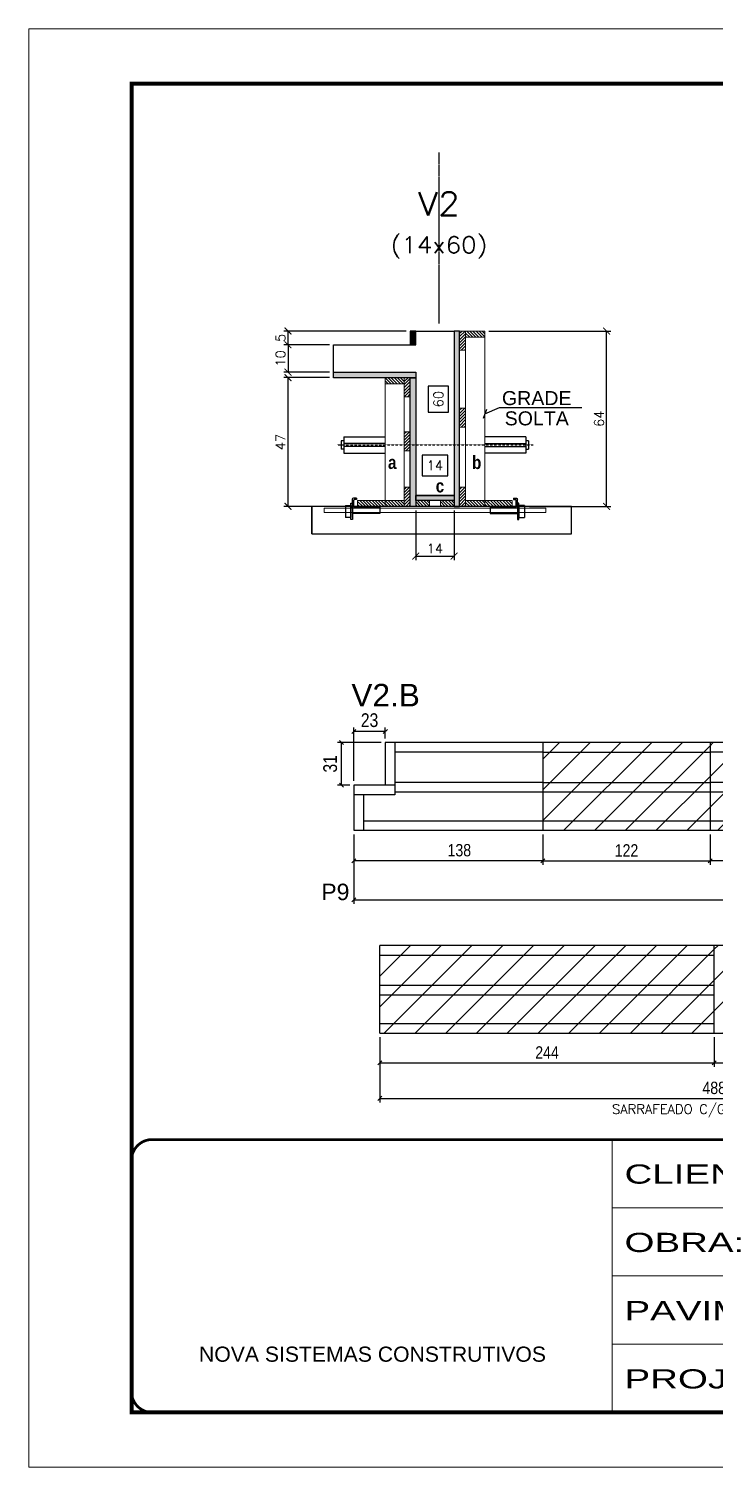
# Model space of a CAD drawing. Extents: x -10448 to -1189, y -11772 to 17235.
# Drawn here: x -8863 to -8363, y 5457 to 6507 of the extents above; entities that cross this region are included whole.
import ezdxf
from ezdxf.enums import TextEntityAlignment as Align

# ---------------------------------------------------------------- set-up
doc = ezdxf.new("R2010")
doc.units = 0
for name, pattern in [('CONTINUO', [0]), ('DASHED', [0.75, 0.5, -0.25]), ('HIDDEN', [0.375, 0.25, -0.125])]:
    doc.linetypes.add(name, pattern=pattern)
for name, color, linetype in [('5', 5, 'Continuous'), ('barrote', 251, 'Continuous'), ('COTA', 241, 'Continuous'), ('Cota Seção (2x)', 4, 'Continuous'), ('detalhes', 4, 'Continuous'), ('NOMENCLATURA', 7, 'Continuous'), ('Painéis', 200, 'Continuous'), ('presilha', 1, 'Continuous'), ('Reaproveitamento', 251, 'Continuous'), ('SARR_2.2x7', 40, 'Continuous'), ('TENSOR', 3, 'Continuous'), ('Texto de Titulo', 7, 'Continuous'), ('Texto Qtd Sarr', 242, 'Continuous')]:
    doc.layers.add(name, color=color, linetype=linetype)
for name, color, linetype, lineweight in [('CONCRETO', 251, 'Continuous', 25), ('Folhas', 255, 'Continuous', 9), ('Hachura', 251, 'Continuous', 9), ('Madeira', 126, 'Continuous', 18), ('SARRAFO DE PRESSAO', 251, 'DASHED', 9), ('SCO-___-LAJ', 2, 'Continuous', 0), ('Texto Seção', 7, 'Continuous', 15)]:
    doc.layers.add(name, color=color, linetype=linetype, lineweight=lineweight)
doc.styles.add('ARIAL', font='arial.ttf')
doc.styles.add('COTA TECNICA', font='techl___.ttf', dxfattribs={"height": 10})
doc.styles.add('COTA TECNICA-50', font='techl___.ttf', dxfattribs={"height": 9})
doc.styles.add('Romans', font='romans.shx')
doc.styles.get("Standard").update_dxf_attribs({"font": 'arial.ttf'})
doc.styles.add('TECNICA', font='techb___.ttf', dxfattribs={"height": 10})
doc.styles.add('Tecnologia', font='')
doc.styles.get('Tecnologia').set_extended_font_data('Forgotten Futurist')
doc.dimstyles.new('COTA PAINEL-50', dxfattribs={"dimtxt": 9, "dimasz": 3, "dimexe": 3, "dimexo": 3, "dimgap": 3, "dimtad": 1, "dimdec": 1, "dimzin": 12, "dimdsep": 46, "dimtxsty": 'COTA TECNICA-50', "dimblk1": 'OBLIQUE', "dimblk2": 'OBLIQUE', "dimsah": 1, "dimcen": 0.9, "dimclrd": 4, "dimclre": 4, "dimclrt": 240, "dimadec": 1, "dimazin": 3, "dimtfac": 1, "dimtdec": 1, "dimtmove": 0, "dimatfit": 3, "dimfxl": 1, "dimtolj": 1, "dimtzin": 12, "dimarcsym": 0})
doc.dimstyles.new('Cota Paínel', dxfattribs={"dimtxt": 7, "dimasz": 5, "dimexe": 3, "dimexo": 3, "dimgap": 3, "dimtad": 1, "dimdec": 1, "dimzin": 12, "dimdsep": 46, "dimtxsty": 'Romans', "dimblk": 'ARCHTICK', "dimcen": 0, "dimclrd": 4, "dimclre": 4, "dimclrt": 1, "dimadec": 1, "dimazin": 3, "dimtfac": 1, "dimtdec": 1, "dimtmove": 0, "dimatfit": 3, "dimldrblk": 'OBLIQUE', "dimfxl": 1, "dimtolj": 1, "dimtzin": 12, "dimarcsym": 0})
doc.dimstyles.new('Cota Seção (2x)', dxfattribs={"dimtxt": 7, "dimasz": 5, "dimexe": 3, "dimexo": 3, "dimgap": 2, "dimtad": 3, "dimdec": 1, "dimlfac": 0.5, "dimzin": 12, "dimdsep": 46, "dimtxsty": 'Romans', "dimblk": 'ARCHTICK', "dimcen": 0, "dimclrd": 4, "dimclre": 4, "dimclrt": 1, "dimadec": 1, "dimazin": 3, "dimtfac": 1, "dimtdec": 1, "dimtmove": 0, "dimatfit": 3, "dimldrblk": 'OBLIQUE', "dimfxl": 1, "dimtolj": 1, "dimtzin": 12, "dimarcsym": 0})
doc.dimstyles.new('Cota Seção interna', dxfattribs={"dimtxt": 7, "dimasz": 6, "dimexe": 0.18, "dimexo": 2, "dimgap": -4, "dimtad": 3, "dimdec": 1, "dimlfac": 0.5, "dimzin": 12, "dimdsep": 46, "dimtxsty": 'Romans', "dimblk": 'ARCHTICK', "dimcen": 0.09, "dimse1": 1, "dimse2": 1, "dimsd1": 1, "dimsd2": 1, "dimclrd": 180, "dimclre": 5, "dimclrt": 1, "dimadec": 0, "dimazin": 3, "dimtfac": 1, "dimtdec": 1, "dimtofl": 0, "dimtmove": 0, "dimatfit": 3, "dimldrblk": 'ARCHTICK', "dimfxl": 1, "dimtolj": 1, "dimtzin": 0, "dimarcsym": 0})
doc.dimstyles.new('PAINEL', dxfattribs={"dimtxt": 10, "dimasz": 3, "dimexe": 3, "dimexo": 3, "dimgap": 3, "dimtad": 1, "dimdec": 1, "dimzin": 12, "dimdsep": 46, "dimtxsty": 'COTA TECNICA', "dimblk1": 'OBLIQUE', "dimblk2": 'OBLIQUE', "dimsah": 1, "dimcen": 0.9, "dimclrd": 4, "dimclre": 4, "dimclrt": 240, "dimadec": 1, "dimazin": 3, "dimtfac": 1, "dimtdec": 1, "dimtmove": 0, "dimatfit": 3, "dimfxl": 1, "dimtolj": 1, "dimtzin": 12, "dimarcsym": 0})
pattern_1 = [(315, (14341.7247, -2071.269), (1.12253202, 1.12253202), [])]
pattern_2 = [(45, (-139469.283, -18428.478), (-11.2253202, 11.2253202), [])]
pattern_3 = [(45, (-139469.283, -18456.478), (-11.2253202, 11.2253202), [])]

# ---------------------------------------------------------------- blocks, each defined once
blk = doc.blocks.new('9999999999')
at = {"color": 30, "linetype": 'CONTINUO'}
for p, q in [((98564.6, 34230.2), (98564.6, 34429.4)), ((98564.6, 34379.6), (99584, 34379.6)), ((98564.6, 34329.8), (99488, 34329.8)), ((98564.6, 34280), (99488, 34280))]:
    blk.add_line(p, q, dxfattribs=at)
at = {"color": 30, "linetype": 'CONTINUO', "const_width": 2}
blk.add_lwpolyline([(99584, 34230.2), (99584, 34414.4, 0.414214), (99569, 34429.4), (98229, 34429.4, 0.414214), (98214, 34414.4), (98214, 34245.2, 0.414214), (98229, 34230.2), (99584, 34230.2)], format="xyb", dxfattribs=at)
at = {"layer": 'Folhas'}
blk.add_lwpolyline([(98139, 34190.2), (99624, 34190.2), (99624, 35240.2), (98139, 35240.2)], close=True, dxfattribs=at)
at = {"layer": 'Folhas', "color": 30, "const_width": 3}
blk.add_lwpolyline([(98214, 34230.2), (99584, 34230.2), (99584, 35200.2), (98214, 35200.2)], close=True, dxfattribs=at)
at = {"color": 7, "linetype": 'Continuous', "ltscale": 5, "style": 'ARIAL'}
blk.add_text('NOVA SISTEMAS CONSTRUTIVOS', height=11.059, dxfattribs=at).set_placement((98263.2, 34267.2))
at = {"layer": 'Folhas', "color": 7, "style": 'Tecnologia', "width": 1.5}
for s, p in [('CLIENTE:', (98573.7, 34397.2)), ('OBRA:', (98573.7, 34347.3)), ('PAVIMENTO:', (98573.7, 34297.5)), ('PROJETO:', (98573.7, 34247.7))]:
    blk.add_text(s, height=14, dxfattribs=at).set_placement(p)
blk = doc.blocks.new('_ArchTick')
at = {"color": 0, "linetype": 'ByBlock', "const_width": 0.15}
blk.add_lwpolyline([(-0.5, -0.5), (0.5, 0.5)], dxfattribs=at)
blk = doc.blocks.new('*D598')
at = {"layer": 'COTA', "color": 4, "lineweight": -2, "transparency": 16777216}
for p, q in [((-8643.9, 6252.4), (-8677.1, 6252.4)), ((-8674.1, 6158.4), (-8674.1, 6252.4)), ((-8626.3, 6158.4), (-8677.1, 6158.4))]:
    blk.add_line(p, q, dxfattribs=at)
at = {"layer": 'Defpoints', "color": 0, "transparency": 16777216}
for p in [(-8674.1, 6252.4), (-8640.9, 6252.4), (-8623.3, 6158.4)]:
    blk.add_point(p, dxfattribs=at)
at = {"layer": 'COTA', "color": 4, "lineweight": -2, "transparency": 16777216, "xscale": 5, "yscale": 5, "zscale": 5}
for p, rotation in [((-8674.1, 6252.4), 90), ((-8674.1, 6158.4), 270)]:
    blk.add_blockref('_ArchTick', p, dxfattribs=dict(at, rotation=rotation))
at = {"layer": 'COTA', "color": 1, "transparency": 16777216, "insert": (-8679.6, 6205.4), "char_height": 7, "attachment_point": 5, "rotation": 90, "style": 'Romans'}
blk.add_mtext('\\A1;47', dxfattribs=at)
blk = doc.blocks.new('_Oblique')
at = {"color": 0, "linetype": 'ByBlock', "lineweight": -2}
blk.add_line((-0.5, -0.5), (0.5, 0.5), dxfattribs=at)
blk = doc.blocks.new('*D599')
at = {"layer": 'COTA', "color": 4, "lineweight": -2, "transparency": 16777216}
for p, q in [((-8643.9, 6276.4), (-8677.1, 6276.4)), ((-8674.1, 6276.4), (-8674.1, 6256.4)), ((-8643.9, 6256.4), (-8677.1, 6256.4))]:
    blk.add_line(p, q, dxfattribs=at)
at = {"layer": 'Defpoints', "color": 0, "transparency": 16777216}
for p in [(-8640.9, 6276.4), (-8674.1, 6256.4), (-8640.9, 6256.4)]:
    blk.add_point(p, dxfattribs=at)
at = {"layer": 'COTA', "color": 4, "lineweight": -2, "transparency": 16777216, "xscale": 5, "yscale": 5, "zscale": 5}
for p, rotation in [((-8674.1, 6276.4), 90), ((-8674.1, 6256.4), 270)]:
    blk.add_blockref('_ArchTick', p, dxfattribs=dict(at, rotation=rotation))
at = {"layer": 'COTA', "color": 1, "transparency": 16777216, "insert": (-8679.6, 6266.4), "char_height": 7, "attachment_point": 5, "rotation": 90, "style": 'Romans'}
blk.add_mtext('\\A1;10', dxfattribs=at)
blk = doc.blocks.new('*D600')
at = {"layer": 'COTA', "color": 4, "lineweight": -2, "transparency": 16777216}
for p, q in [((-8527.5, 6286.4), (-8438.6, 6286.4)), ((-8441.6, 6158.4), (-8441.6, 6286.4)), ((-8497.9, 6158.4), (-8438.6, 6158.4))]:
    blk.add_line(p, q, dxfattribs=at)
at = {"layer": 'Defpoints', "color": 0, "transparency": 16777216}
for p in [(-8530.5, 6286.4), (-8441.6, 6286.4), (-8500.9, 6158.4)]:
    blk.add_point(p, dxfattribs=at)
at = {"layer": 'COTA', "color": 4, "lineweight": -2, "transparency": 16777216, "xscale": 5, "yscale": 5, "zscale": 5}
for p, rotation in [((-8441.6, 6286.4), 90), ((-8441.6, 6158.4), 270)]:
    blk.add_blockref('_ArchTick', p, dxfattribs=dict(at, rotation=rotation))
at = {"layer": 'COTA', "color": 1, "transparency": 16777216, "insert": (-8447.1, 6222.4), "char_height": 7, "attachment_point": 5, "rotation": 90, "style": 'Romans'}
blk.add_mtext('\\A1;64', dxfattribs=at)
blk = doc.blocks.new('*D601')
at = {"layer": 'Cota Seção (2x)', "color": 180, "lineweight": -2, "transparency": 16777216}
for p, q in [((-8556.9, 6246.2), (-8571.9, 6246.2)), ((-8571.9, 6246.2), (-8571.9, 6227.2)), ((-8556.9, 6227.2), (-8556.9, 6246.2)), ((-8571.9, 6227.2), (-8556.9, 6227.2))]:
    blk.add_line(p, q, dxfattribs=at)
at = {"layer": 'Defpoints', "color": 0, "transparency": 16777216}
for p in [(-8552.9, 6286.4), (-8552.9, 6286.4), (-8552.9, 6166.4)]:
    blk.add_point(p, dxfattribs=at)
at = {"layer": 'Cota Seção (2x)', "color": 1, "transparency": 16777216, "insert": (-8564.4, 6236.7), "char_height": 7, "attachment_point": 5, "rotation": 90, "style": 'Romans'}
blk.add_mtext('\\A1;60', dxfattribs=at)
blk = doc.blocks.new('PRESILHA METÁLICA 1')
at = {"layer": 'presilha'}
for p, q in [((7.5, 10.6), (7.5, 19.9)), ((12, 21), (8.6, 21)), ((9, 11.6), (9, 18.9)), ((12, 19.5), (9.6, 19.5)), ((12, 21), (12, 19.5)), ((0, 13), (6, 13)), ((0, 13), (0, 0)), ((6, 0), (0, 0)), ((6, 15.5), (7.5, 15.5)), ((6, -2.5), (6, 15.5)), ((6, 13), (6, 0)), ((7.5, 15.5), (7.5, -2.5)), ((37.5, 4.1), (7.5, 4.1)), ((37.5, 11), (9.6, 11)), ((37.5, 11), (37.5, 4.1)), ((7.5, -2.5), (6, -2.5))]:
    blk.add_line(p, q, dxfattribs=at)
for centre, radius, start, end in [((8.6, 19.9), 1.14, 90, 180), ((9.6, 18.9), 0.57, 90, 180), ((9.6, 11.6), 0.57, 180, 270)]:
    blk.add_arc(centre, radius, start, end, dxfattribs=at)
blk = doc.blocks.new('*D602')
at = {"layer": 'COTA', "color": 4, "lineweight": -2, "transparency": 16777216}
for p, q in [((-8580.9, 6155.4), (-8580.9, 6119.2)), ((-8552.9, 6155.4), (-8552.9, 6119.2)), ((-8580.9, 6122.2), (-8552.9, 6122.2))]:
    blk.add_line(p, q, dxfattribs=at)
at = {"layer": 'Defpoints', "color": 0, "transparency": 16777216}
for p in [(-8580.9, 6158.4), (-8552.9, 6158.4), (-8552.9, 6122.2)]:
    blk.add_point(p, dxfattribs=at)
at = {"layer": 'COTA', "color": 4, "lineweight": -2, "transparency": 16777216, "xscale": 5, "yscale": 5, "zscale": 5, "rotation": 180}
blk.add_blockref('_ArchTick', (-8580.9, 6122.2), dxfattribs=at)
at = {"layer": 'COTA', "color": 4, "lineweight": -2, "transparency": 16777216, "xscale": 5, "yscale": 5, "zscale": 5}
blk.add_blockref('_ArchTick', (-8552.9, 6122.2), dxfattribs=at)
at = {"layer": 'COTA', "color": 1, "transparency": 16777216, "insert": (-8566.9, 6127.7), "char_height": 7, "attachment_point": 5, "style": 'Romans'}
blk.add_mtext('\\A1;14', dxfattribs=at)
blk = doc.blocks.new('*D1665')
at = {"layer": 'COTA', "color": 4, "lineweight": -2, "transparency": 16777216}
for p, q in [((-8587.9, 6286.4), (-8677.1, 6286.4)), ((-8674.1, 6276.4), (-8674.1, 6286.4)), ((-8643.9, 6276.4), (-8677.1, 6276.4))]:
    blk.add_line(p, q, dxfattribs=at)
at = {"layer": 'Defpoints', "color": 0, "transparency": 16777216}
for p in [(-8674.1, 6286.4), (-8584.9, 6286.4), (-8640.9, 6276.4)]:
    blk.add_point(p, dxfattribs=at)
at = {"layer": 'COTA', "color": 4, "lineweight": -2, "transparency": 16777216, "xscale": 5, "yscale": 5, "zscale": 5}
for p, rotation in [((-8674.1, 6286.4), 90), ((-8674.1, 6276.4), 270)]:
    blk.add_blockref('_ArchTick', p, dxfattribs=dict(at, rotation=rotation))
at = {"layer": 'COTA', "color": 1, "transparency": 16777216, "insert": (-8679.6, 6281.4), "char_height": 7, "attachment_point": 5, "rotation": 90, "style": 'Romans'}
blk.add_mtext('\\A1;5', dxfattribs=at)
blk = doc.blocks.new('titulo1')
at = {"layer": 'Defpoints', "color": 252, "linetype": 'HIDDEN', "ltscale": 2}
blk.add_line((0, 0), (0, 125), dxfattribs=at)
at = {"layer": 'Defpoints', "style": 'Romans', "oblique": 15}
blk.add_attdef('FOLHA', text='', height=10, dxfattribs=at).set_placement((0, 15.6), align=Align.MIDDLE_CENTER)
at = {"layer": 'Texto Qtd Sarr', "color": 3, "style": 'Romans', "oblique": 15}
for tag, height, p in [('TITULO', 17, (0, 71.4)), ('SEÇÃO', 12, (0, 41.5))]:
    blk.add_attdef(tag, text='', height=height, dxfattribs=at).set_placement(p, align=Align.MIDDLE_CENTER)
blk = doc.blocks.new('*D1655')
at = {"layer": 'Cota Seção (2x)', "color": 180, "lineweight": -2, "transparency": 16777216}
for p, q in [((-8557.6, 6195.8), (-8576.2, 6195.8)), ((-8576.2, 6195.8), (-8576.2, 6180.8)), ((-8557.6, 6180.8), (-8557.6, 6195.8)), ((-8576.2, 6180.8), (-8557.6, 6180.8))]:
    blk.add_line(p, q, dxfattribs=at)
at = {"layer": 'Defpoints', "color": 0, "transparency": 16777216}
for p in [(-8552.9, 6176.8), (-8580.9, 6166.4), (-8552.9, 6166.4)]:
    blk.add_point(p, dxfattribs=at)
at = {"layer": 'Cota Seção (2x)', "color": 1, "transparency": 16777216, "insert": (-8566.9, 6188.3), "char_height": 7, "attachment_point": 5, "style": 'Romans'}
blk.add_mtext('\\A1;14', dxfattribs=at)
blk = doc.blocks.new('*D603')
at = {"layer": 'COTA', "color": 4, "linetype": 'ByBlock', "lineweight": -2, "transparency": 16777216}
for p, q in [((-8488.1, 5919), (-8488.1, 5896.7)), ((-8366.1, 5919), (-8366.1, 5896.7)), ((-8488.1, 5899.7), (-8366.1, 5899.7))]:
    blk.add_line(p, q, dxfattribs=at)
at = {"layer": 'Defpoints', "color": 0, "linetype": 'ByBlock', "transparency": 16777216}
for p in [(-8488.1, 5922), (-8366.1, 5922), (-8366.1, 5899.7)]:
    blk.add_point(p, dxfattribs=at)
at = {"layer": 'COTA', "color": 4, "linetype": 'ByBlock', "lineweight": -2, "transparency": 16777216, "xscale": 3, "yscale": 3, "zscale": 3, "rotation": 180}
blk.add_blockref('_Oblique', (-8488.1, 5899.7), dxfattribs=at)
at = {"layer": 'COTA', "color": 4, "linetype": 'ByBlock', "lineweight": -2, "transparency": 16777216, "xscale": 3, "yscale": 3, "zscale": 3}
blk.add_blockref('_Oblique', (-8366.1, 5899.7), dxfattribs=at)
at = {"layer": 'COTA', "color": 240, "linetype": 'ByBlock', "transparency": 16777216, "insert": (-8427.1, 5907.3), "char_height": 9, "attachment_point": 5, "style": 'COTA TECNICA-50'}
blk.add_mtext('\\A1;122', dxfattribs=at)
blk = doc.blocks.new('*D604')
at = {"layer": 'COTA', "color": 4, "linetype": 'ByBlock', "lineweight": -2, "transparency": 16777216}
for p, q in [((-8626.1, 5919), (-8626.1, 5896.7)), ((-8488.1, 5919), (-8488.1, 5896.7)), ((-8488.1, 5899.7), (-8626.1, 5899.7))]:
    blk.add_line(p, q, dxfattribs=at)
at = {"layer": 'Defpoints', "color": 0, "linetype": 'ByBlock', "transparency": 16777216}
for p in [(-8626.1, 5922), (-8488.1, 5922), (-8626.1, 5899.7)]:
    blk.add_point(p, dxfattribs=at)
at = {"layer": 'COTA', "color": 4, "linetype": 'ByBlock', "lineweight": -2, "transparency": 16777216, "xscale": 3, "yscale": 3, "zscale": 3, "rotation": 180}
blk.add_blockref('_Oblique', (-8626.1, 5899.7), dxfattribs=at)
at = {"layer": 'COTA', "color": 4, "linetype": 'ByBlock', "lineweight": -2, "transparency": 16777216, "xscale": 3, "yscale": 3, "zscale": 3}
blk.add_blockref('_Oblique', (-8488.1, 5899.7), dxfattribs=at)
at = {"layer": 'COTA', "color": 240, "linetype": 'ByBlock', "transparency": 16777216, "insert": (-8549.1, 5907.4), "char_height": 9, "attachment_point": 5, "style": 'COTA TECNICA-50'}
blk.add_mtext('\\A1;138', dxfattribs=at)
blk = doc.blocks.new('*D606')
at = {"layer": 'COTA', "color": 4, "linetype": 'ByBlock', "lineweight": -2, "transparency": 16777216}
for p, q in [((-8366.1, 5919), (-8366.1, 5896.7)), ((-8122.1, 5919), (-8122.1, 5896.7)), ((-8122.1, 5899.7), (-8366.1, 5899.7))]:
    blk.add_line(p, q, dxfattribs=at)
at = {"layer": 'Defpoints', "color": 0, "linetype": 'ByBlock', "transparency": 16777216}
for p in [(-8366.1, 5922), (-8122.1, 5922), (-8366.1, 5899.7)]:
    blk.add_point(p, dxfattribs=at)
at = {"layer": 'COTA', "color": 4, "linetype": 'ByBlock', "lineweight": -2, "transparency": 16777216, "xscale": 3, "yscale": 3, "zscale": 3, "rotation": 180}
blk.add_blockref('_Oblique', (-8366.1, 5899.7), dxfattribs=at)
at = {"layer": 'COTA', "color": 4, "linetype": 'ByBlock', "lineweight": -2, "transparency": 16777216, "xscale": 3, "yscale": 3, "zscale": 3}
blk.add_blockref('_Oblique', (-8122.1, 5899.7), dxfattribs=at)
at = {"layer": 'COTA', "color": 240, "linetype": 'ByBlock', "transparency": 16777216, "insert": (-8244.1, 5907.3), "char_height": 9, "attachment_point": 5, "style": 'COTA TECNICA-50'}
blk.add_mtext('\\A1;244', dxfattribs=at)
blk = doc.blocks.new('*D607')
at = {"layer": 'COTA', "color": 4, "linetype": 'ByBlock', "lineweight": -2, "transparency": 16777216}
for p, q in [((-8363.1, 5770.9), (-8363.1, 5749.2)), ((-8119.1, 5770.9), (-8119.1, 5749.2)), ((-8363.1, 5752.2), (-8119.1, 5752.2))]:
    blk.add_line(p, q, dxfattribs=at)
at = {"layer": 'Defpoints', "color": 0, "linetype": 'ByBlock', "transparency": 16777216}
for p in [(-8363.1, 5773.9), (-8119.1, 5773.9), (-8119.1, 5752.2)]:
    blk.add_point(p, dxfattribs=at)
at = {"layer": 'COTA', "color": 4, "linetype": 'ByBlock', "lineweight": -2, "transparency": 16777216, "xscale": 3, "yscale": 3, "zscale": 3, "rotation": 180}
blk.add_blockref('_Oblique', (-8363.1, 5752.2), dxfattribs=at)
at = {"layer": 'COTA', "color": 4, "linetype": 'ByBlock', "lineweight": -2, "transparency": 16777216, "xscale": 3, "yscale": 3, "zscale": 3}
blk.add_blockref('_Oblique', (-8119.1, 5752.2), dxfattribs=at)
at = {"layer": 'COTA', "color": 240, "linetype": 'ByBlock', "transparency": 16777216, "insert": (-8241.1, 5759.8), "char_height": 9, "attachment_point": 5, "style": 'COTA TECNICA-50'}
blk.add_mtext('\\A1;244', dxfattribs=at)
blk = doc.blocks.new('*D1666')
at = {"layer": 'COTA', "color": 4, "linetype": 'ByBlock', "lineweight": -2, "transparency": 16777216}
for p, q in [((-8607.1, 5770.9), (-8607.1, 5749.2)), ((-8363.1, 5770.9), (-8363.1, 5749.2)), ((-8607.1, 5752.2), (-8363.1, 5752.2))]:
    blk.add_line(p, q, dxfattribs=at)
at = {"layer": 'Defpoints', "color": 0, "linetype": 'ByBlock', "transparency": 16777216}
for p in [(-8607.1, 5773.9), (-8363.1, 5773.9), (-8363.1, 5752.2)]:
    blk.add_point(p, dxfattribs=at)
at = {"layer": 'COTA', "color": 4, "linetype": 'ByBlock', "lineweight": -2, "transparency": 16777216, "xscale": 3, "yscale": 3, "zscale": 3, "rotation": 180}
blk.add_blockref('_Oblique', (-8607.1, 5752.2), dxfattribs=at)
at = {"layer": 'COTA', "color": 4, "linetype": 'ByBlock', "lineweight": -2, "transparency": 16777216, "xscale": 3, "yscale": 3, "zscale": 3}
blk.add_blockref('_Oblique', (-8363.1, 5752.2), dxfattribs=at)
at = {"layer": 'COTA', "color": 240, "linetype": 'ByBlock', "transparency": 16777216, "insert": (-8485.1, 5759.8), "char_height": 9, "attachment_point": 5, "style": 'COTA TECNICA-50'}
blk.add_mtext('\\A1;244', dxfattribs=at)
blk = doc.blocks.new('*D1669')
at = {"layer": 'COTA', "color": 4, "linetype": 'ByBlock', "lineweight": -2, "transparency": 16777216}
for p, q in [((-8626.1, 5919), (-8626.1, 5868.3)), ((-7634.1, 5919), (-7634.1, 5868.3)), ((-8626.1, 5871.3), (-7634.1, 5871.3))]:
    blk.add_line(p, q, dxfattribs=at)
at = {"layer": 'Defpoints', "color": 0, "linetype": 'ByBlock', "transparency": 16777216}
for p in [(-8626.1, 5922), (-7634.1, 5922), (-7634.1, 5871.3)]:
    blk.add_point(p, dxfattribs=at)
at = {"layer": 'COTA', "color": 4, "linetype": 'ByBlock', "lineweight": -2, "transparency": 16777216, "xscale": 3, "yscale": 3, "zscale": 3, "rotation": 180}
blk.add_blockref('_Oblique', (-8626.1, 5871.3), dxfattribs=at)
at = {"layer": 'COTA', "color": 4, "linetype": 'ByBlock', "lineweight": -2, "transparency": 16777216, "xscale": 3, "yscale": 3, "zscale": 3}
blk.add_blockref('_Oblique', (-7634.1, 5871.3), dxfattribs=at)
at = {"layer": 'COTA', "color": 240, "linetype": 'ByBlock', "transparency": 16777216, "insert": (-8130.1, 5878.9), "char_height": 9, "attachment_point": 5, "style": 'COTA TECNICA-50'}
blk.add_mtext('\\A1;992', dxfattribs=at)
blk = doc.blocks.new('*D1670')
at = {"layer": 'COTA', "color": 4, "linetype": 'ByBlock', "lineweight": -2, "transparency": 16777216}
for p, q in [((-8607.1, 5770.9), (-8607.1, 5723.3)), ((-8119.1, 5770.9), (-8119.1, 5723.3)), ((-8607.1, 5726.3), (-8119.1, 5726.3))]:
    blk.add_line(p, q, dxfattribs=at)
at = {"layer": 'Defpoints', "color": 0, "linetype": 'ByBlock', "transparency": 16777216}
for p in [(-8607.1, 5773.9), (-8119.1, 5773.9), (-8119.1, 5726.3)]:
    blk.add_point(p, dxfattribs=at)
at = {"layer": 'COTA', "color": 4, "linetype": 'ByBlock', "lineweight": -2, "transparency": 16777216, "xscale": 3, "yscale": 3, "zscale": 3, "rotation": 180}
blk.add_blockref('_Oblique', (-8607.1, 5726.3), dxfattribs=at)
at = {"layer": 'COTA', "color": 4, "linetype": 'ByBlock', "lineweight": -2, "transparency": 16777216, "xscale": 3, "yscale": 3, "zscale": 3}
blk.add_blockref('_Oblique', (-8119.1, 5726.3), dxfattribs=at)
at = {"layer": 'COTA', "color": 240, "linetype": 'ByBlock', "transparency": 16777216, "insert": (-8363.1, 5733.9), "char_height": 9, "attachment_point": 5, "style": 'COTA TECNICA-50'}
blk.add_mtext('\\A1;488', dxfattribs=at)
blk = doc.blocks.new('*D2252')
at = {"layer": 'COTA', "color": 4, "lineweight": -2, "transparency": 16777216}
for p, q in [((-8606.1, 5986), (-8638.1, 5986)), ((-8635.1, 5955), (-8635.1, 5986)), ((-8629.1, 5955), (-8638.1, 5955))]:
    blk.add_line(p, q, dxfattribs=at)
at = {"layer": 'Defpoints', "color": 0, "transparency": 16777216}
for p in [(-8635.1, 5986), (-8603.1, 5986), (-8626.1, 5955)]:
    blk.add_point(p, dxfattribs=at)
at = {"layer": 'COTA', "color": 4, "lineweight": -2, "transparency": 16777216, "xscale": 3, "yscale": 3, "zscale": 3}
for p, rotation in [((-8635.1, 5986), 90), ((-8635.1, 5955), 270)]:
    blk.add_blockref('_Oblique', p, dxfattribs=dict(at, rotation=rotation))
at = {"layer": 'COTA', "color": 240, "transparency": 16777216, "insert": (-8643.3, 5970.5), "char_height": 10, "attachment_point": 5, "rotation": 90, "style": 'COTA TECNICA'}
blk.add_mtext('\\A1;31', dxfattribs=at)
blk = doc.blocks.new('*D2253')
at = {"layer": 'COTA', "color": 4, "lineweight": -2, "transparency": 16777216}
for p, q in [((-8626.1, 5958), (-8626.1, 5997.1)), ((-8603.1, 5989), (-8603.1, 5997.1)), ((-8603.1, 5994.1), (-8626.1, 5994.1))]:
    blk.add_line(p, q, dxfattribs=at)
at = {"layer": 'Defpoints', "color": 0, "transparency": 16777216}
for p in [(-8626.1, 5994.1), (-8603.1, 5986), (-8626.1, 5955)]:
    blk.add_point(p, dxfattribs=at)
at = {"layer": 'COTA', "color": 4, "lineweight": -2, "transparency": 16777216, "xscale": 3, "yscale": 3, "zscale": 3, "rotation": 180}
blk.add_blockref('_Oblique', (-8626.1, 5994.1), dxfattribs=at)
at = {"layer": 'COTA', "color": 4, "lineweight": -2, "transparency": 16777216, "xscale": 3, "yscale": 3, "zscale": 3}
blk.add_blockref('_Oblique', (-8603.1, 5994.1), dxfattribs=at)
at = {"layer": 'COTA', "color": 240, "transparency": 16777216, "insert": (-8614.6, 6002.3), "char_height": 10, "attachment_point": 5, "style": 'COTA TECNICA'}
blk.add_mtext('\\A1;23', dxfattribs=at)

msp = doc.modelspace()

# ---------------------------------------------------------------- hatches: boundary and pattern name
at = {"layer": 'Hachura'}
h = msp.add_hatch(color=256, dxfattribs=at)
h.dxf.hatch_style = 1
h.paths.add_polyline_path([(-8580.9, 6286.37), (-8584.9, 6286.37), (-8584.9, 6276.37), (-8580.9, 6276.37)])
h = msp.add_hatch(color=256, dxfattribs=at)
h.dxf.hatch_style = 1
h.paths.add_polyline_path([(-8548.9, 6286.37), (-8552.9, 6286.37), (-8552.9, 6158.37), (-8548.9, 6158.37)])
h = msp.add_hatch(dxfattribs=at)
h.set_pattern_fill('ANSI31', color=256, scale=0.5, angle=360, style=0)
h.set_pattern_definition([(45, (-291.6517, 29246.9949), (-1.12253202, 1.12253202), [])])
h.paths.add_polyline_path([(-8548.9, 6286.37), (-8544.5, 6286.37), (-8544.5, 6272.37), (-8548.9, 6272.37)])
h = msp.add_hatch(dxfattribs=at)
h.set_pattern_fill('ANSI31', color=256, scale=0.5, angle=270, style=0)
h.set_pattern_definition([(315, (14364.1247, -1947.669), (1.12253202, 1.12253202), [])])
h.paths.add_polyline_path([(-8544.5, 6281.97), (-8544.5, 6286.37), (-8530.5, 6286.37), (-8530.5, 6281.97)])
h = msp.add_hatch(color=256, dxfattribs=at)
h.dxf.hatch_style = 1
h.paths.add_polyline_path([(-8640.9, 6252.37), (-8640.9, 6256.37), (-8580.9, 6256.37), (-8580.9, 6252.37)])
h = msp.add_hatch(dxfattribs=at)
h.set_pattern_fill('ANSI31', color=256, scale=0.5, angle=270, style=0)
h.set_pattern_definition([(315, (14374.1247, -1981.669), (1.12253202, 1.12253202), [])])
h.paths.add_polyline_path([(-8589.3, 6247.97), (-8589.3, 6252.37), (-8603.3, 6252.37), (-8603.3, 6247.97)])
h = msp.add_hatch(dxfattribs=at)
h.set_pattern_fill('ANSI31', color=256, scale=0.5, angle=360, style=0)
h.set_pattern_definition([(45, (-281.6517, 29212.9949), (-1.12253202, 1.12253202), [])])
h.paths.add_polyline_path([(-8584.9, 6252.37), (-8589.3, 6252.37), (-8589.3, 6238.37), (-8584.9, 6238.37)])
h = msp.add_hatch(color=256, dxfattribs=at)
h.dxf.hatch_style = 1
h.paths.add_polyline_path([(-8584.9, 6252.37), (-8580.9, 6252.37), (-8580.9, 6158.37), (-8584.9, 6158.37)])
h = msp.add_hatch(dxfattribs=at)
h.set_pattern_fill('ANSI31', color=256, scale=0.5, angle=360, style=0)
h.set_pattern_definition([(45, (-241.2517, 29268.308), (-1.12253202, 1.12253202), [])])
h.paths.add_polyline_path([(-8544.5, 6216.14), (-8548.9, 6216.14), (-8548.9, 6230.14), (-8544.5, 6230.14)])
h = msp.add_hatch(dxfattribs=at)
h.set_pattern_fill('ANSI31', color=256, scale=0.5, angle=360, style=0)
h.set_pattern_definition([(45, (-281.6517, 29251.0182), (-1.12253202, 1.12253202), [])])
h.paths.add_polyline_path([(-8584.9, 6198.85), (-8589.3, 6198.85), (-8589.3, 6212.85), (-8584.9, 6212.85)])
h = msp.add_hatch(dxfattribs=at)
h.set_pattern_fill('ANSI31', color=256, scale=0.5, angle=360, style=0)
h.set_pattern_definition([(45, (-281.6517, 29210.5463), (-1.12253202, 1.12253202), [])])
h.paths.add_polyline_path([(-8584.9, 6158.37), (-8589.3, 6158.37), (-8589.3, 6172.37), (-8584.9, 6172.37)])
h = msp.add_hatch(color=256, dxfattribs=at)
h.dxf.hatch_style = 1
h.paths.add_polyline_path([(-8580.9, 6162.77), (-8580.9, 6166.37), (-8552.9, 6166.37), (-8552.9, 6162.77)])
h = msp.add_hatch(dxfattribs=at)
h.set_pattern_fill('ANSI31', color=256, scale=0.5, angle=180, style=0)
h.set_pattern_definition([(225, (-16852.1392, -16622.2455), (1.12253202, -1.12253202), [])])
h.paths.add_polyline_path([(-8548.9, 6158.37), (-8544.5, 6158.37), (-8544.5, 6172.37), (-8548.9, 6172.37)])
h = msp.add_hatch(dxfattribs=at)
h.set_pattern_fill('ANSI31', color=256, scale=0.5, angle=270, style=0)
h.set_pattern_definition([(315, (14371.3247, -2071.269), (1.12253202, 1.12253202), [])])
h.paths.add_polyline_path([(-8623.3, 6158.37), (-8623.3, 6162.77), (-8603.3, 6162.77), (-8603.3, 6158.37)])
h = msp.add_hatch(dxfattribs=at)
h.set_pattern_fill('ANSI31', color=256, scale=0.5, angle=270, style=0)
h.set_pattern_definition([(315, (14374.1247, -2071.269), (1.12253202, 1.12253202), [])])
h.paths.add_polyline_path([(-8589.3, 6158.37), (-8589.3, 6162.77), (-8603.3, 6162.77), (-8603.3, 6158.37)])
h = msp.add_hatch(dxfattribs=at)
h.set_pattern_fill('ANSI31', color=256, scale=0.5, angle=270, style=0)
h.set_pattern_definition(pattern_1)
h.paths.add_polyline_path([(-8570.9, 6158.37), (-8570.9, 6162.77), (-8580.9, 6162.77), (-8580.9, 6158.37)])
h = msp.add_hatch(dxfattribs=at)
h.set_pattern_fill('ANSI31', color=256, scale=0.5, angle=270, style=0)
h.set_pattern_definition(pattern_1)
h.paths.add_polyline_path([(-8562.9, 6158.37), (-8562.9, 6162.77), (-8552.9, 6162.77), (-8552.9, 6158.37)])
h = msp.add_hatch(dxfattribs=at)
h.set_pattern_fill('ANSI31', color=256, scale=0.5, angle=270, style=0)
h.set_pattern_definition([(315, (14364.1247, -2071.269), (1.12253202, 1.12253202), [])])
h.paths.add_polyline_path([(-8544.5, 6158.37), (-8544.5, 6162.77), (-8530.5, 6162.77), (-8530.5, 6158.37)])
h = msp.add_hatch(dxfattribs=at)
h.set_pattern_fill('ANSI31', color=256, scale=0.5, angle=270, style=0)
h.set_pattern_definition([(315, (14370.1247, -2071.269), (1.12253202, 1.12253202), [])])
h.paths.add_polyline_path([(-8510.5, 6158.37), (-8510.5, 6162.77), (-8530.5, 6162.77), (-8530.5, 6158.37)])
at = {"layer": 'Reaproveitamento', "linetype": 'ByBlock'}
h = msp.add_hatch(dxfattribs=at)
h.set_pattern_fill('ANSI31', color=256, scale=5)
h.set_pattern_definition(pattern_3)
h.paths.add_polyline_path([(-8488.09, 5985.98), (-8488.09, 5921.98), (-8366.09, 5921.98), (-8366.09, 5985.98)])
h = msp.add_hatch(dxfattribs=at)
h.set_pattern_fill('ANSI31', color=256, scale=5)
h.set_pattern_definition(pattern_3)
h.paths.add_polyline_path([(-8366.09, 5985.98), (-8366.09, 5921.98), (-8122.09, 5921.98), (-8122.09, 5985.98)])
h = msp.add_hatch(dxfattribs=at)
h.set_pattern_fill('ANSI31', color=256, scale=5)
h.set_pattern_definition(pattern_2)
h.paths.add_polyline_path([(-8363.09, 5773.94), (-8363.09, 5837.94), (-8607.09, 5837.94), (-8607.09, 5773.94)])
h = msp.add_hatch(dxfattribs=at)
h.set_pattern_fill('ANSI31', color=256, scale=5)
h.set_pattern_definition(pattern_2)
h.paths.add_polyline_path([(-8119.09, 5773.94), (-8119.09, 5837.94), (-8363.09, 5837.94), (-8363.09, 5773.94)])

# ---------------------------------------------------------------- linework, layer by layer
at = {"ltscale": 3}
for p, q in [((-8635.3, 6206.23), (-8635.3, 6200.23)), ((-8633.3, 6206.23), (-8635.3, 6206.23)), ((-8633.3, 6209.23), (-8633.3, 6197.23)), ((-8633.3, 6209.23), (-8603.3, 6209.23)), ((-8500.5, 6209.23), (-8530.5, 6209.23)), ((-8500.5, 6209.23), (-8500.5, 6197.23)), ((-8498.5, 6206.23), (-8500.5, 6206.23)), ((-8498.5, 6206.23), (-8498.5, 6200.23)), ((-8633.3, 6200.23), (-8635.3, 6200.23)), ((-8603.3, 6204.23), (-8633.3, 6204.23)), ((-8603.3, 6202.23), (-8633.3, 6202.23)), ((-8633.3, 6197.23), (-8603.3, 6197.23)), ((-8530.5, 6204.23), (-8500.5, 6204.23)), ((-8530.5, 6202.23), (-8500.5, 6202.23)), ((-8500.5, 6197.23), (-8530.5, 6197.23)), ((-8500.5, 6200.23), (-8498.5, 6200.23))]:
    msp.add_line(p, q, dxfattribs=at)
at = {"layer": 'barrote'}
msp.add_lwpolyline([(-8656.75, 6138.37), (-8467.17, 6138.37), (-8467.17, 6158.37), (-8656.75, 6158.37)], close=True, dxfattribs=at)
at = {"layer": 'CONCRETO'}
for p, q in [((-8580.9, 6286.37), (-8552.9, 6286.37)), ((-8552.9, 6286.37), (-8552.9, 6166.37)), ((-8640.9, 6256.37), (-8640.9, 6276.37)), ((-8640.9, 6276.37), (-8580.9, 6276.37)), ((-8640.9, 6256.37), (-8580.9, 6256.37)), ((-8580.9, 6256.37), (-8580.9, 6166.37)), ((-8552.9, 6166.37), (-8580.9, 6166.37)), ((-8603.3, 6158.37), (-8603.3, 6158.37)), ((-8552.9, 6158.37), (-8552.9, 6158.37)), ((-8530.5, 6158.37), (-8530.5, 6158.37))]:
    msp.add_line(p, q, dxfattribs=at)
at = {"layer": 'detalhes', "color": 250}
msp.add_line((-8656.75, 6138.37), (-8656.75, 6158.37), dxfattribs=at)
at = {"layer": 'Madeira'}
for points in [[(-8548.9, 6286.37), (-8544.5, 6286.37), (-8544.5, 6272.37), (-8548.9, 6272.37)], [(-8544.5, 6281.97), (-8544.5, 6286.37), (-8530.5, 6286.37), (-8530.5, 6281.97)], [(-8544.5, 6286.37), (-8530.5, 6286.37), (-8530.5, 6158.37), (-8544.5, 6158.37)], [(-8589.3, 6247.97), (-8589.3, 6252.37), (-8603.3, 6252.37), (-8603.3, 6247.97)], [(-8589.3, 6252.37), (-8603.3, 6252.37), (-8603.3, 6158.37), (-8589.3, 6158.37)], [(-8584.9, 6252.37), (-8589.3, 6252.37), (-8589.3, 6238.37), (-8584.9, 6238.37)], [(-8544.5, 6216.14), (-8548.9, 6216.14), (-8548.9, 6230.14), (-8544.5, 6230.14)], [(-8584.9, 6198.85), (-8589.3, 6198.85), (-8589.3, 6212.85), (-8584.9, 6212.85)], [(-8584.9, 6158.37), (-8589.3, 6158.37), (-8589.3, 6172.37), (-8584.9, 6172.37)], [(-8548.9, 6158.37), (-8544.5, 6158.37), (-8544.5, 6172.37), (-8548.9, 6172.37)], [(-8623.3, 6158.37), (-8623.3, 6162.77), (-8603.3, 6162.77), (-8603.3, 6158.37)], [(-8589.3, 6158.37), (-8589.3, 6162.77), (-8603.3, 6162.77), (-8603.3, 6158.37)], [(-8570.9, 6158.37), (-8570.9, 6162.77), (-8580.9, 6162.77), (-8580.9, 6158.37)], [(-8562.9, 6158.37), (-8562.9, 6162.77), (-8552.9, 6162.77), (-8552.9, 6158.37)], [(-8544.5, 6158.37), (-8544.5, 6162.77), (-8530.5, 6162.77), (-8530.5, 6158.37)], [(-8510.5, 6158.37), (-8510.5, 6162.77), (-8530.5, 6162.77), (-8530.5, 6158.37)]]:
    msp.add_lwpolyline(points, close=True, dxfattribs=at)
at = {"layer": 'Painéis', "linetype": 'Continuous'}
for p, q in [((-8603.09, 5985.98), (-8603.09, 5954.98)), ((-7634.09, 5985.98), (-8603.09, 5985.98)), ((-8488.09, 5985.98), (-8488.09, 5921.98)), ((-8366.09, 5985.98), (-8366.09, 5921.98)), ((-8626.09, 5954.98), (-8626.09, 5921.98)), ((-8603.09, 5954.98), (-8626.09, 5954.98)), ((-8626.09, 5921.98), (-7634.09, 5921.98)), ((-8607.09, 5773.94), (-8607.09, 5837.94)), ((-8119.09, 5837.94), (-8607.09, 5837.94)), ((-8363.09, 5773.94), (-8363.09, 5837.94)), ((-8607.09, 5773.94), (-8119.09, 5773.94))]:
    msp.add_line(p, q, dxfattribs=at)
at = {"layer": 'Painéis'}
for points in [[(-8580.9, 6286.37), (-8584.9, 6286.37), (-8584.9, 6276.37), (-8580.9, 6276.37)], [(-8548.9, 6286.37), (-8552.9, 6286.37), (-8552.9, 6158.37), (-8548.9, 6158.37)], [(-8640.9, 6252.37), (-8640.9, 6256.37), (-8580.9, 6256.37), (-8580.9, 6252.37)], [(-8584.9, 6252.37), (-8580.9, 6252.37), (-8580.9, 6158.37), (-8584.9, 6158.37)], [(-8580.9, 6162.77), (-8580.9, 6166.37), (-8552.9, 6166.37), (-8552.9, 6162.77)]]:
    msp.add_lwpolyline(points, close=True, dxfattribs=at)
at = {"layer": 'SARR_2.2x7', "linetype": 'Continuous'}
for p, q in [((-8596.09, 5985.98), (-8596.09, 5947.98)), ((-8488.09, 5978.98), (-8366.09, 5978.98)), ((-8596.09, 5954.98), (-8603.09, 5954.98)), ((-8488.09, 5956.98), (-8366.09, 5956.98)), ((-8596.09, 5947.98), (-8626.09, 5947.98)), ((-8619.09, 5947.98), (-8619.09, 5921.98)), ((-8488.09, 5949.98), (-8366.09, 5949.98)), ((-8488.09, 5928.98), (-8366.09, 5928.98)), ((-8607.09, 5830.94), (-8363.09, 5830.94)), ((-8607.09, 5808.94), (-8363.09, 5808.94)), ((-8607.09, 5801.94), (-8363.09, 5801.94)), ((-8607.09, 5780.94), (-8363.09, 5780.94))]:
    msp.add_line(p, q, dxfattribs=at)
for points in [[(-8488.09, 5978.98), (-8596.09, 5978.98)], [(-8122.09, 5978.98), (-8366.09, 5978.98)], [(-8488.09, 5956.98), (-8596.09, 5956.98)], [(-8122.09, 5956.98), (-8366.09, 5956.98)], [(-8596.09, 5949.98), (-8488.09, 5949.98)], [(-8366.09, 5949.98), (-8122.09, 5949.98)], [(-8619.09, 5928.98), (-8488.09, 5928.98)], [(-8366.09, 5928.98), (-8122.09, 5928.98)]]:
    msp.add_lwpolyline(points, dxfattribs=at)
at = {"layer": 'SCO-___-LAJ', "color": 1}
msp.add_lwpolyline([(-8647.75, 6157.04), (-8486.04, 6157.04), (-8486.04, 6153.84), (-8647.75, 6153.84)], close=True, dxfattribs=at)
at = {"layer": 'TENSOR', "linetype": 'HIDDEN', "ltscale": 0.5}
msp.add_line((-8638.3, 6203.23), (-8495.19, 6203.23), dxfattribs=at)

# ---------------------------------------------------------------- block references
at = {"layer": 'presilha', "yscale": 0.6666666666666666, "zscale": 0.6666666666666666}
for p, xscale in [((-8632.16, 6150.41), 0.6666666666666666), ((-8501.63, 6150.41), -0.6666666666666666)]:
    msp.add_blockref('PRESILHA METÁLICA 1', p, dxfattribs=dict(at, xscale=xscale))
at = {"layer": 'SARRAFO DE PRESSAO', "color": 6, "linetype": 'ByBlock'}
msp.add_blockref('9999999999', (-107002.26, -28733.15), dxfattribs=at)
at = {"layer": 'Texto Seção'}
ref = msp.add_blockref('titulo1', (-8563.89, 6291.85), dxfattribs=at)
ref.add_attrib('TITULO', 'V2', dxfattribs={"layer": 'Texto de Titulo', "color": 7, "height": 17, "style": 'Romans', "width": 1.1}).set_placement((-8563.89, 6379.35), align=Align.MIDDLE_CENTER)
ref.add_attrib('SEÇÃO', '(14x60)', dxfattribs={"layer": 'Texto de Titulo', "color": 7, "height": 12, "style": 'Romans', "width": 1.1}).set_placement((-8563.89, 6349.35), align=Align.MIDDLE_CENTER)

# ---------------------------------------------------------------- texts
at = {"layer": '5', "linetype": 'Continuous'}
msp.add_text('P9', height=12, rotation=0.00004, dxfattribs=at).set_placement((-8649.79, 5871.01))
at = {"layer": 'detalhes', "style": 'TECNICA'}
for s, p in [('b', (-8539.78, 6185.7)), ('a', (-8601.12, 6185.71)), ('c', (-8566.3, 6168.61))]:
    msp.add_text(s, height=9.6, dxfattribs=at).set_placement(p)
at = {"layer": 'NOMENCLATURA', "linetype": 'Continuous'}
msp.add_text('V2.B', height=16.5, dxfattribs=at).set_placement((-8627.86, 6012.37))
at = {"layer": 'Painéis', "color": 1, "insert": (-8368.04, 5717.25), "char_height": 7, "attachment_point": 5, "style": 'Romans'}
msp.add_mtext('\\A1;SARRAFEADO C/GRADE SOLTA', dxfattribs=at)
at = {"layer": 'Texto Seção', "color": 0, "linetype": 'Continuous', "style": 'ARIAL'}
for s, p in [('GRADE', (-8492.6, 6237.47)), ('SOLTA', (-8492.6, 6222.68))]:
    msp.add_text(s, height=10.219, dxfattribs=at).set_placement(p, align=Align.MIDDLE_CENTER)

# ---------------------------------------------------------------- dimensions: what is measured, and where the dimension line sits
at = {"layer": 'COTA'}
for base, p1, p2, dimstyle, picture, middle in [((-8674.1, 6286.37), (-8640.9, 6276.37), (-8584.9, 6286.37), 'Cota Seção (2x)', '*D1665', (-8679.6, 6281.37)), ((-8674.1, 6256.37), (-8640.9, 6276.37), (-8640.9, 6256.37), 'Cota Seção (2x)', '*D599', (-8679.6, 6266.37)), ((-8441.63, 6286.37), (-8500.9, 6158.37), (-8530.5, 6286.37), 'Cota Seção (2x)', '*D600', (-8447.13, 6222.37)), ((-8674.1, 6252.37), (-8623.3, 6158.37), (-8640.9, 6252.37), 'Cota Seção (2x)', '*D598', (-8679.6, 6205.37)), ((-8635.09, 5985.98), (-8626.09, 5954.98), (-8603.09, 5985.98), 'PAINEL', '*D2252', (-8643.31, 5970.48))]:
    dim = msp.add_linear_dim(base=base, p1=p1, p2=p2, angle=90, dimstyle=dimstyle, dxfattribs=at)
    dim.commit()
    dim.dimension.update_dxf_attribs({"geometry": picture, "text_midpoint": middle})
for base, p1, p2, dimstyle, picture, middle in [((-8552.9, 6122.22), (-8580.9, 6158.37), (-8552.9, 6158.37), 'Cota Seção (2x)', '*D602', (-8566.9, 6127.72)), ((-8626.09, 5994.12), (-8603.09, 5985.98), (-8626.09, 5954.98), 'PAINEL', '*D2253', (-8614.59, 6002.34))]:
    dim = msp.add_linear_dim(base=base, p1=p1, p2=p2, dimstyle=dimstyle, dxfattribs=at)
    dim.commit()
    dim.dimension.update_dxf_attribs({"geometry": picture, "text_midpoint": middle})
at = {"layer": 'COTA', "linetype": 'ByBlock'}
for base, p1, p2, picture, middle in [((-8626.09, 5899.73), (-8488.09, 5921.98), (-8626.09, 5921.98), '*D604', (-8549.09, 5899.73)), ((-8366.09, 5899.73), (-8122.09, 5921.98), (-8366.09, 5921.98), '*D606', (-8244.09, 5899.73))]:
    dim = msp.add_linear_dim(base=base, p1=p1, p2=p2, dimstyle='COTA PAINEL-50', override={"dimarcsym": 1}, dxfattribs=at)
    dim.commit()
    dim.dimension.update_dxf_attribs({"geometry": picture, "text_midpoint": middle, "dimtype": 160})
for base, p1, p2, picture, middle in [((-7634.09, 5871.33), (-8626.09, 5921.98), (-7634.09, 5921.98), '*D1669', (-8130.09, 5878.91)), ((-8363.09, 5752.19), (-8607.09, 5773.94), (-8363.09, 5773.94), '*D1666', (-8485.09, 5759.76)), ((-8119.09, 5726.29), (-8607.09, 5773.94), (-8119.09, 5773.94), '*D1670', (-8363.09, 5733.87))]:
    dim = msp.add_linear_dim(base=base, p1=p1, p2=p2, dimstyle='COTA PAINEL-50', dxfattribs=at)
    dim.commit()
    dim.dimension.update_dxf_attribs({"geometry": picture, "text_midpoint": middle})
for base, p1, p2, picture, middle in [((-8366.09, 5899.73), (-8488.09, 5921.98), (-8366.09, 5921.98), '*D603', (-8427.09, 5907.28)), ((-8119.09, 5752.19), (-8363.09, 5773.94), (-8119.09, 5773.94), '*D607', (-8241.09, 5759.76))]:
    dim = msp.add_linear_dim(base=base, p1=p1, p2=p2, dimstyle='COTA PAINEL-50', override={"dimarcsym": 1}, dxfattribs=at)
    dim.commit()
    dim.dimension.update_dxf_attribs({"geometry": picture, "text_midpoint": middle})
at = {"layer": 'Cota Seção (2x)'}
dim = msp.add_linear_dim(base=(-8552.9, 6286.37), p1=(-8552.9, 6166.37), p2=(-8552.9, 6286.37), angle=90, dimstyle='Cota Seção interna', dxfattribs=at)
dim.commit()
dim.dimension.update_dxf_attribs({"geometry": '*D601', "text_midpoint": (-8552.9, 6236.65), "dimtype": 160})
dim = msp.add_linear_dim(base=(-8552.9, 6176.8), p1=(-8580.9, 6166.37), p2=(-8552.9, 6166.37), dimstyle='Cota Seção interna', dxfattribs=at)
dim.commit()
dim.dimension.update_dxf_attribs({"geometry": '*D1655', "text_midpoint": (-8566.9, 6188.3)})

# ---------------------------------------------------------------- leaders
at = {"layer": 'Painéis'}
msp.add_leader([(-8530.5, 6225.94), (-8519.86, 6230.58), (-8459.65, 6230.58)], dimstyle='Cota Paínel', override={"dimgap": 3, "dimtad": 0}, dxfattribs=at)

doc.saveas('drawing.dxf')
